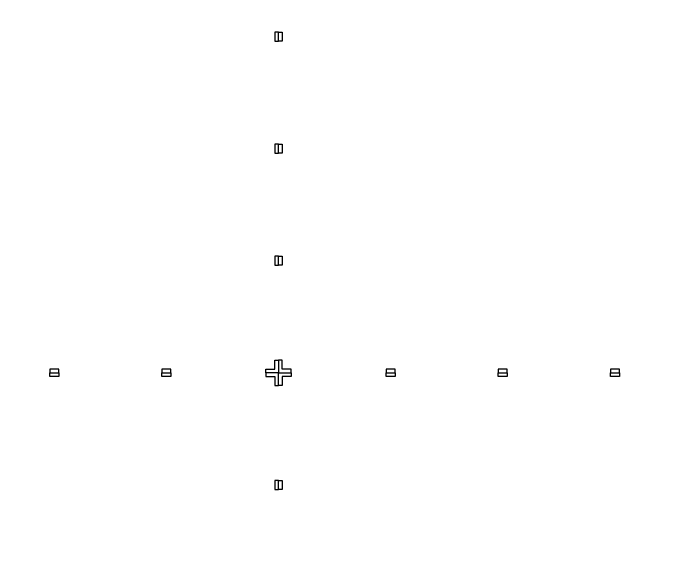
# Model space of a CAD drawing. Extents: x -25499 to 25499, y -25499 to 24195.
# Drawn here: x -7729 to -4085, y -7365 to -4244 of the extents above; entities that cross this region are included whole.
import ezdxf

# ---------------------------------------------------------------- set-up
doc = ezdxf.new("R2010")
doc.units = 0

# ---------------------------------------------------------------- blocks, each defined once
blk = doc.blocks.new('CHIP55')
for points in [[(-250, 2250), (-180, 2250), (-180, 2230), (-230, 2230), (-230, 2180), (-250, 2180), (-250, 2250)], [(350, 2250), (400, 2250), (400, 2230), (350, 2230), (350, 2250)], [(975, 2250), (1025, 2250), (1025, 2230), (975, 2230), (975, 2250)], [(1600, 2250), (1650, 2250), (1650, 2230), (1600, 2230), (1600, 2250)], [(2250, 2250), (2180, 2250), (2180, 2230), (2230, 2230), (2230, 2180), (2250, 2180), (2250, 2250)], [(-250, 1600), (-250, 1650), (-230, 1650), (-230, 1600), (-250, 1600)], [(2250, 1600), (2250, 1650), (2230, 1650), (2230, 1600), (2250, 1600)], [(-250, 975), (-250, 1025), (-230, 1025), (-230, 975), (-250, 975)], [(2250, 975), (2250, 1025), (2230, 1025), (2230, 975), (2250, 975)], [(-250, 350), (-250, 400), (-230, 400), (-230, 350), (-250, 350)], [(2250, 350), (2250, 400), (2230, 400), (2230, 350), (2250, 350)], [(-250, -250), (-180, -250), (-180, -230), (-230, -230), (-230, -180), (-250, -180), (-250, -250)], [(2250, -250), (2180, -250), (2180, -230), (2230, -230), (2230, -180), (2250, -180), (2250, -250)], [(350, -250), (400, -250), (400, -230), (350, -230), (350, -250)], [(975, -250), (1025, -250), (1025, -230), (975, -230), (975, -250)], [(1600, -250), (1650, -250), (1650, -230), (1600, -230), (1600, -250)]]:
    blk.add_lwpolyline(points)
blk = doc.blocks.new('CHIP56')
for points in [[(-250, 2250), (-180, 2250), (-180, 2230), (-230, 2230), (-230, 2180), (-250, 2180), (-250, 2250)], [(350, 2250), (400, 2250), (400, 2230), (350, 2230), (350, 2250)], [(975, 2250), (1025, 2250), (1025, 2230), (975, 2230), (975, 2250)], [(1600, 2250), (1650, 2250), (1650, 2230), (1600, 2230), (1600, 2250)], [(2250, 2250), (2180, 2250), (2180, 2230), (2230, 2230), (2230, 2180), (2250, 2180), (2250, 2250)], [(-250, 1600), (-250, 1650), (-230, 1650), (-230, 1600), (-250, 1600)], [(2250, 1600), (2250, 1650), (2230, 1650), (2230, 1600), (2250, 1600)], [(-250, 975), (-250, 1025), (-230, 1025), (-230, 975), (-250, 975)], [(2250, 975), (2250, 1025), (2230, 1025), (2230, 975), (2250, 975)], [(-250, 350), (-250, 400), (-230, 400), (-230, 350), (-250, 350)], [(2250, 350), (2250, 400), (2230, 400), (2230, 350), (2250, 350)], [(-250, -250), (-180, -250), (-180, -230), (-230, -230), (-230, -180), (-250, -180), (-250, -250)], [(2250, -250), (2180, -250), (2180, -230), (2230, -230), (2230, -180), (2250, -180), (2250, -250)], [(350, -250), (400, -250), (400, -230), (350, -230), (350, -250)], [(975, -250), (1025, -250), (1025, -230), (975, -230), (975, -250)], [(1600, -250), (1650, -250), (1650, -230), (1600, -230), (1600, -250)]]:
    blk.add_lwpolyline(points)
blk = doc.blocks.new('CHIP70')
for points in [[(-250, 2250), (-180, 2250), (-180, 2230), (-230, 2230), (-230, 2180), (-250, 2180), (-250, 2250)], [(350, 2250), (400, 2250), (400, 2230), (350, 2230), (350, 2250)], [(975, 2250), (1025, 2250), (1025, 2230), (975, 2230), (975, 2250)], [(1600, 2250), (1650, 2250), (1650, 2230), (1600, 2230), (1600, 2250)], [(2250, 2250), (2180, 2250), (2180, 2230), (2230, 2230), (2230, 2180), (2250, 2180), (2250, 2250)], [(-250, 1600), (-250, 1650), (-230, 1650), (-230, 1600), (-250, 1600)], [(2250, 1600), (2250, 1650), (2230, 1650), (2230, 1600), (2250, 1600)], [(-250, 975), (-250, 1025), (-230, 1025), (-230, 975), (-250, 975)], [(2250, 975), (2250, 1025), (2230, 1025), (2230, 975), (2250, 975)], [(-250, 350), (-250, 400), (-230, 400), (-230, 350), (-250, 350)], [(2250, 350), (2250, 400), (2230, 400), (2230, 350), (2250, 350)], [(-250, -250), (-180, -250), (-180, -230), (-230, -230), (-230, -180), (-250, -180), (-250, -250)], [(2250, -250), (2180, -250), (2180, -230), (2230, -230), (2230, -180), (2250, -180), (2250, -250)], [(350, -250), (400, -250), (400, -230), (350, -230), (350, -250)], [(975, -250), (1025, -250), (1025, -230), (975, -230), (975, -250)], [(1600, -250), (1650, -250), (1650, -230), (1600, -230), (1600, -250)]]:
    blk.add_lwpolyline(points)
blk = doc.blocks.new('CHIP71')
for points in [[(-250, 2250), (-180, 2250), (-180, 2230), (-230, 2230), (-230, 2180), (-250, 2180), (-250, 2250)], [(350, 2250), (400, 2250), (400, 2230), (350, 2230), (350, 2250)], [(975, 2250), (1025, 2250), (1025, 2230), (975, 2230), (975, 2250)], [(1600, 2250), (1650, 2250), (1650, 2230), (1600, 2230), (1600, 2250)], [(2250, 2250), (2180, 2250), (2180, 2230), (2230, 2230), (2230, 2180), (2250, 2180), (2250, 2250)], [(-250, 1600), (-250, 1650), (-230, 1650), (-230, 1600), (-250, 1600)], [(2250, 1600), (2250, 1650), (2230, 1650), (2230, 1600), (2250, 1600)], [(-250, 975), (-250, 1025), (-230, 1025), (-230, 975), (-250, 975)], [(2250, 975), (2250, 1025), (2230, 1025), (2230, 975), (2250, 975)], [(-250, 350), (-250, 400), (-230, 400), (-230, 350), (-250, 350)], [(2250, 350), (2250, 400), (2230, 400), (2230, 350), (2250, 350)], [(-250, -250), (-180, -250), (-180, -230), (-230, -230), (-230, -180), (-250, -180), (-250, -250)], [(2250, -250), (2180, -250), (2180, -230), (2230, -230), (2230, -180), (2250, -180), (2250, -250)], [(350, -250), (400, -250), (400, -230), (350, -230), (350, -250)], [(975, -250), (1025, -250), (1025, -230), (975, -230), (975, -250)], [(1600, -250), (1650, -250), (1650, -230), (1600, -230), (1600, -250)]]:
    blk.add_lwpolyline(points)

msp = doc.modelspace()

# ---------------------------------------------------------------- block references
for name, p in [('CHIP70', (-8500, -6000)), ('CHIP71', (-6000, -6000)), ('CHIP55', (-8500, -8500)), ('CHIP56', (-6000, -8500))]:
    msp.add_blockref(name, p)

doc.saveas('drawing.dxf')
